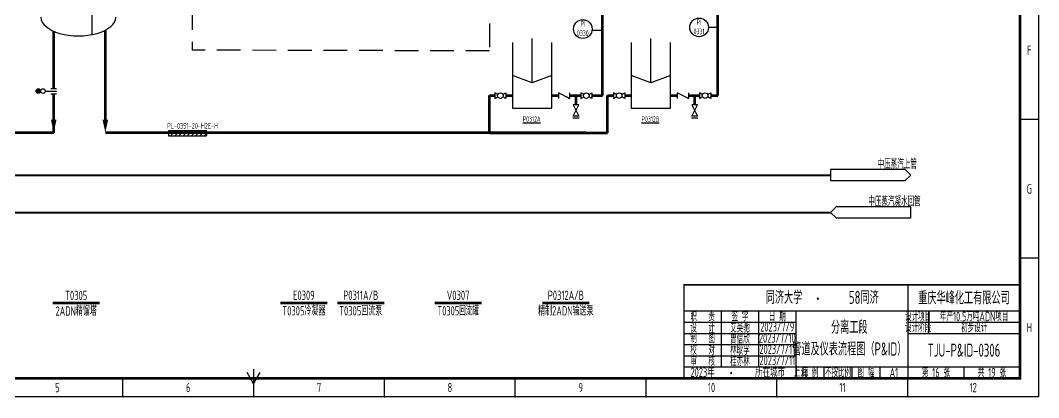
# Model space of a CAD drawing. Header units: millimetres. Extents: x 453 to 7190, y 523 to 4294.
# Drawn here: x 6644 to 7190, y 1317 to 1519 of the extents above; entities that cross this region are included whole.
import ezdxf

# ---------------------------------------------------------------- set-up
doc = ezdxf.new("R2010")
doc.units = ezdxf.units.MM
doc.linetypes.add('DASHED', pattern=[19.05, 12.7, -6.35])
for name, color, linetype, lineweight in [('01-主物流线-粗实线', 134, 'Continuous', 80), ('03-设备外轮廓线-细实线', 7, 'Continuous', 25), ('04-设备内部件-细实线', 170, 'Continuous', 25), ('05-图框与标题栏', 7, 'Continuous', 25), ('06-公用工程-中、低压蒸汽与凝水回管', 14, 'Continuous', 40), ('09-文本', 7, 'Continuous', 25), ('10-流股接续标志', 7, 'Continuous', 25), ('11-文本', 7, 'Continuous', 25), ('11-管道组合号', 50, 'Continuous', 15), ('12-信号线', 226, 'DASHED', 25), ('12-设备位号线', 7, 'Continuous', 80), ('13-电动气动信号线', 226, 'DASHED', 25), ('14-箭头', 7, 'Continuous', 25), ('15-仪表', 190, 'Continuous', 25), ('16-阀门与管件', 102, 'Continuous', 25)]:
    doc.layers.add(name, color=color, linetype=linetype, lineweight=lineweight)
doc.layers.add('TITLE', color=7, linetype='Continuous')
doc.styles.add('3-gbcbig', font='gbenor.shx', dxfattribs={"width": 0.7, "height": 3, "bigfont": 'gbcbig.shx'})
doc.styles.add('5-gbcbig', font='gbenor.shx', dxfattribs={"width": 0.7, "height": 5, "bigfont": 'gbcbig.shx'})
doc.styles.add('7-gbcbig', font='gbenor.shx', dxfattribs={"width": 0.7, "height": 7, "bigfont": 'gbcbig.shx'})
doc.styles.get("Standard").update_dxf_attribs({"font": 'arial.ttf'})
doc.styles.add('头号烷家', font='gbenor.shx', dxfattribs={"width": 0.75, "height": 3, "bigfont": 'gbcbig.shx'})

# ---------------------------------------------------------------- blocks, each defined once
blk = doc.blocks.new('管道组合号')
at = {"layer": '11-管道组合号', "style": '头号烷家', "width": 0.75}
blk.add_attdef('管道组合号', (-4.3, 3.13), '', height=3, dxfattribs=at)

msp = doc.modelspace()

# ---------------------------------------------------------------- hatches: boundary and pattern name
at = {"layer": '16-阀门与管件'}
msp.add_hatch(color=256, dxfattribs=at).paths.add_polyline_path([(6655.08, 1480.89, 1), (6652.58, 1480.89, 1)])

# ---------------------------------------------------------------- linework, layer by layer
at = {"color": 3}
for points in [[(6936.5, 1477.95), (6938.41, 1477)], [(6936.5, 1477.95), (6938.41, 1477)], [(7000.12, 1477.95), (7002.03, 1477)], [(7000.12, 1477.95), (7002.03, 1477)]]:
    msp.add_lwpolyline(points, dxfattribs=at)
at = {"layer": '01-主物流线-粗实线'}
for p, q in [((6955.97, 1478.5), (6955.97, 1528.51)), ((7017.91, 1478.5), (7017.91, 1528.51)), ((6662.08, 1482.39), (6662.08, 1512.93)), ((6689.73, 1465.63), (6689.73, 1513.54)), ((6662.08, 1458.63), (6662.08, 1479.39)), ((6895.43, 1458.63), (6895.43, 1478.5)), ((6895.43, 1478.5), (6898.33, 1478.5)), ((6904.33, 1478.5), (6907.86, 1478.5)), ((6928.89, 1478.5), (6932.41, 1478.5)), ((6938.41, 1478.5), (6944.38, 1478.5)), ((6941.78, 1478.5), (6941.78, 1473.5)), ((6950.38, 1478.5), (6955.97, 1478.5)), ((6958.77, 1458.63), (6958.77, 1478.5)), ((6958.77, 1478.5), (6961.96, 1478.5)), ((6967.96, 1478.5), (6971.48, 1478.5)), ((6992.51, 1478.5), (6996.03, 1478.5)), ((7002.03, 1478.5), (7008, 1478.5)), ((7005.4, 1478.5), (7005.4, 1473.5)), ((7014, 1478.5), (7017.91, 1478.5)), ((6662.08, 1458.63), (6567.23, 1458.63)), ((6947.13, 1458.63), (6689.73, 1458.63)), ((6895.43, 1458.63), (6958.77, 1458.63))]:
    msp.add_line(p, q, dxfattribs=at)
at = {"layer": '03-设备外轮廓线-细实线'}
for p, q in [((6907.86, 1506.87), (6907.86, 1471.82)), ((6918.38, 1485.32), (6918.38, 1509.15)), ((6928.89, 1471.82), (6928.89, 1506.87)), ((6971.48, 1506.87), (6971.48, 1471.82)), ((6982, 1485.32), (6982, 1509.15)), ((6992.51, 1471.82), (6992.51, 1506.87)), ((6918.38, 1485.32), (6907.86, 1489.35)), ((6928.89, 1489.35), (6918.38, 1485.32)), ((6982, 1485.32), (6971.48, 1489.35)), ((6992.51, 1489.35), (6982, 1485.32)), ((6907.86, 1471.82), (6928.89, 1471.82)), ((6971.48, 1471.82), (6992.51, 1471.82))]:
    msp.add_line(p, q, dxfattribs=at)
msp.add_ellipse((6675.26, 1520.45), major_axis=(-20, 0), ratio=0.5, start_param=0, end_param=3.141593, dxfattribs=at)
at = {"layer": '04-设备内部件-细实线'}
msp.add_line((6682.64, 1511.15), (6682.64, 1548.93), dxfattribs=at)
at = {"layer": '05-图框与标题栏'}
for p, q in [((7189.67, 1465.66), (7179.67, 1465.66)), ((7189.67, 1391.41), (7179.67, 1391.41)), ((7119.67, 1377.16), (7119.67, 1327.16)), ((6999.67, 1363.16), (7179.67, 1363.16)), ((7019.67, 1363.16), (7019.67, 1333.16)), ((7039.67, 1363.16), (7039.67, 1333.16)), ((7059.67, 1363.16), (7059.67, 1327.16)), ((7130.67, 1363.16), (7130.67, 1351.16)), ((6999.67, 1357.16), (7059.67, 1357.16)), ((7119.67, 1357.16), (7179.67, 1357.16)), ((6999.67, 1351.16), (7059.67, 1351.16)), ((7119.67, 1351.16), (7179.67, 1351.16)), ((6999.67, 1345.16), (7059.67, 1345.16)), ((6999.67, 1339.16), (7059.67, 1339.16)), ((6999.67, 1333.16), (7179.67, 1333.16)), ((7074.67, 1333.16), (7074.67, 1327.16)), ((7089.67, 1333.16), (7089.67, 1327.16)), ((7104.67, 1333.16), (7104.67, 1327.16)), ((7149.67, 1333.16), (7149.67, 1327.16)), ((6699.08, 1317.16), (6699.08, 1327.16)), ((6769.17, 1324.16), (6765.7, 1330.16)), ((6769.17, 1324.16), (6772.63, 1330.16)), ((6839.25, 1317.16), (6839.25, 1327.16)), ((6909.33, 1317.16), (6909.33, 1327.16)), ((6979.42, 1317.16), (6979.42, 1327.16)), ((7049.5, 1317.16), (7049.5, 1327.16)), ((7119.58, 1317.16), (7119.58, 1327.16))]:
    msp.add_line(p, q, dxfattribs=at)
at = {"layer": '05-图框与标题栏', "const_width": 1.4}
msp.add_lwpolyline([(6373.67, 1901.16), (6373.67, 1327.16), (7179.67, 1327.16), (7179.67, 1901.16)], close=True, dxfattribs=at)
at = {"layer": '05-图框与标题栏', "const_width": 0.8}
for points in [[(7179.67, 1377.16), (6999.67, 1377.16), (6999.67, 1327.16)], [(6769.17, 1317.16), (6769.17, 1332.16)]]:
    msp.add_lwpolyline(points, dxfattribs=at)
at = {"layer": '05-图框与标题栏'}
for p in [(7189.67, 1465.66), (7189.67, 1391.41), (6699.08, 1317.16), (6769.17, 1317.16), (6839.25, 1317.16), (6909.33, 1317.16), (6979.42, 1317.16), (7049.5, 1317.16), (7119.58, 1317.16)]:
    msp.add_point(p, dxfattribs=at)
at = {"layer": '06-公用工程-中、低压蒸汽与凝水回管'}
for p, q in [((6459.14, 1435.97), (7078.2, 1435.97)), ((6459.14, 1415.97), (7078.2, 1415.97))]:
    msp.add_line(p, q, dxfattribs=at)
at = {"layer": '10-流股接续标志'}
for p, q in [((7118.2, 1438.97), (7078.2, 1438.97)), ((7078.2, 1438.97), (7078.2, 1432.97)), ((7121.2, 1435.97), (7118.2, 1438.97)), ((7118.2, 1432.97), (7121.2, 1435.97)), ((7078.2, 1432.97), (7118.2, 1432.97)), ((7081.2, 1418.97), (7078.2, 1415.97)), ((7121.2, 1418.97), (7081.2, 1418.97)), ((7121.2, 1412.97), (7121.2, 1418.97)), ((7078.2, 1415.97), (7081.2, 1412.97)), ((7081.2, 1412.97), (7121.2, 1412.97))]:
    msp.add_line(p, q, dxfattribs=at)
at = {"layer": '11-文本'}
for p, q in [((6723.73, 1459.75), (6743.73, 1459.75)), ((6743.73, 1456.75), (6723.73, 1456.75)), ((6724.11, 1458.65), (6725.21, 1459.75)), ((6724.46, 1456.75), (6727.46, 1459.75)), ((6726.7, 1456.75), (6729.7, 1459.75)), ((6728.95, 1456.75), (6731.95, 1459.75)), ((6731.19, 1456.75), (6734.19, 1459.75)), ((6733.44, 1456.75), (6736.44, 1459.75)), ((6735.68, 1456.75), (6738.68, 1459.75)), ((6737.93, 1456.75), (6740.93, 1459.75)), ((6740.17, 1456.75), (6743.17, 1459.75)), ((6742.42, 1456.75), (6743.69, 1458.03))]:
    msp.add_line(p, q, dxfattribs=at)
for centre, radius, start, end in [((6724.88, 1458.77), 1.5, 139.5631, 215.9037), ((6742.64, 1458.91), 1.37, 319.9929, 37.2624)]:
    msp.add_arc(centre, radius, start, end, dxfattribs=at)
msp.add_spline([(6723.73, 1459.75), (6724.09, 1458.59), (6723.55, 1457.66), (6723.73, 1456.75)], degree=3, dxfattribs=at)
msp.add_open_spline([(6743.73, 1459.75), (6743.38, 1459.27), (6743.22, 1458.36), (6744.19, 1457.63), (6743.91, 1456.93), (6743.73, 1456.75)], degree=3, knots=[0, 0, 0, 0, 1.367527, 2.619727, 3.553416, 3.553416, 3.553416, 3.553416], dxfattribs=at)
at = {"layer": '12-信号线'}
for p in [(6736.32, 1526.35), (6895.52, 1502.41)]:
    msp.add_line(p, (6736.32, 1502.84), dxfattribs=at)
at = {"layer": '12-设备位号线'}
for p, q in [((6686.6, 1367.31), (6661.6, 1367.31)), ((6808.58, 1367.42), (6783.58, 1367.42)), ((6839.03, 1367.42), (6814.03, 1367.42)), ((6891.2, 1367.42), (6866.2, 1367.42)), ((6948.88, 1367.42), (6923.88, 1367.42))]:
    msp.add_line(p, q, dxfattribs=at)
at = {"layer": '13-电动气动信号线'}
msp.add_line((6895.52, 1593.34), (6895.52, 1502.41), dxfattribs=at)
at = {"layer": '14-箭头'}
for points in [[(6662.08, 1458.63, 0, 3, 0), (6662.08, 1465.63, 3, 3, 0)], [(6689.73, 1458.63, 0, 3, 0), (6689.73, 1465.63, 3, 3, 0)]]:
    msp.add_lwpolyline(points, format="xyseb", dxfattribs=at)
at = {"layer": '15-仪表'}
for p, q in [((6950.47, 1513.61), (6955.97, 1513.61)), ((7012.78, 1515.2), (7017.91, 1515.2))]:
    msp.add_line(p, q, dxfattribs=at)
for centre in [(6945.5, 1514.13), (7007.78, 1515.03)]:
    msp.add_circle(centre, 5, dxfattribs=at)
at = {"layer": '16-阀门与管件'}
for p, q in [((6657.58, 1480.89), (6663.58, 1480.89)), ((6660.58, 1482.39), (6663.58, 1482.39)), ((6660.58, 1479.39), (6663.58, 1479.39)), ((6899.99, 1479.17), (6898.33, 1480)), ((6898.33, 1480), (6898.33, 1477)), ((6902.68, 1479.17), (6904.33, 1480)), ((6904.33, 1480), (6904.33, 1477)), ((6938.41, 1477), (6932.41, 1480)), ((6932.41, 1480), (6932.41, 1477)), ((6938.41, 1480), (6938.41, 1477)), ((6946.04, 1479.17), (6944.38, 1480)), ((6944.38, 1480), (6944.38, 1477)), ((6948.72, 1479.17), (6950.38, 1480)), ((6950.38, 1480), (6950.38, 1477)), ((6963.61, 1479.17), (6961.96, 1480)), ((6961.96, 1480), (6961.96, 1477)), ((6966.3, 1479.17), (6967.96, 1480)), ((6967.96, 1480), (6967.96, 1477)), ((7002.03, 1477), (6996.03, 1480)), ((6996.03, 1480), (6996.03, 1477)), ((7002.03, 1480), (7002.03, 1477)), ((7009.66, 1479.17), (7008, 1480)), ((7008, 1480), (7008, 1477)), ((7012.34, 1479.17), (7014, 1480)), ((7014, 1480), (7014, 1477)), ((6898.33, 1477), (6899.99, 1477.83)), ((6904.33, 1477), (6902.68, 1477.83)), ((6940.28, 1473.5), (6943.28, 1467.5)), ((6940.28, 1467.5), (6943.28, 1473.5)), ((6943.28, 1473.5), (6940.28, 1473.5)), ((6944.38, 1477), (6946.04, 1477.83)), ((6950.38, 1477), (6948.72, 1477.83)), ((6961.96, 1477), (6963.61, 1477.83)), ((6967.96, 1477), (6966.3, 1477.83)), ((7003.9, 1473.5), (7006.9, 1467.5)), ((7003.9, 1467.5), (7006.9, 1473.5)), ((7006.9, 1473.5), (7003.9, 1473.5)), ((7008, 1477), (7009.66, 1477.83)), ((7014, 1477), (7012.34, 1477.83)), ((6943.28, 1467.5), (6940.28, 1467.5)), ((7006.9, 1467.5), (7003.9, 1467.5)), ((6943.54, 1466.5), (6940.07, 1466.5)), ((7007.16, 1466.5), (7003.69, 1466.5))]:
    msp.add_line(p, q, dxfattribs=at)
for centre, radius in [((6653.83, 1480.89), 1.25), ((6656.33, 1480.89), 1.25), ((6901.33, 1478.5), 1.5), ((6947.38, 1478.5), 1.5), ((6964.96, 1478.5), 1.5), ((7011, 1478.5), 1.5)]:
    msp.add_circle(centre, radius, dxfattribs=at)
at = {"layer": 'TITLE'}
for p, q in [((7189.67, 1911.16), (7189.67, 1317.16)), ((7189.67, 1317.16), (6348.67, 1317.16))]:
    msp.add_line(p, q, dxfattribs=at)
msp.add_lwpolyline([(6348.67, 1911.16), (7189.67, 1911.16), (7189.67, 1317.16), (6348.67, 1317.16)], close=True, dxfattribs=at)

# ---------------------------------------------------------------- block references
at = {"layer": '11-管道组合号'}
msp.add_blockref('管道组合号', (6727.08, 1457.66), dxfattribs=at).add_auto_attribs({'管道组合号': 'PL-0351-20-H2E-H'})

# ---------------------------------------------------------------- texts
at = {"char_height": 3, "attachment_point": 5, "style": '3-gbcbig'}
for s, insert in [('{\\LP0312A}', (6918.1, 1465.94)), ('{\\LP0312B}', (6981.72, 1465.94))]:
    msp.add_mtext_dynamic_manual_height_columns(s, width=12.7249, gutter_width=35, heights=[12.14], dxfattribs=dict(at, insert=insert))
at = {"layer": '05-图框与标题栏', "attachment_point": 5}
for s, width, heights, insert, char_height, style in [('F', 10, [0], (7184.67, 1502.78), 5, '5-gbcbig'), ('G', 10, [0], (7184.67, 1428.53), 5, '5-gbcbig'), ('重庆华峰化工有限公司', 60, [0], (7149.67, 1370.16), 7, '7-gbcbig'), ('职   责', 20, [0], (7009.67, 1360.16), 5, '5-gbcbig'), ('签 字', 20, [0], (7029.67, 1360.16), 5, '5-gbcbig'), ('日 期', 20, [0], (7049.67, 1360.16), 5, '5-gbcbig'), ('设计项目', 15, [0], (7125.11, 1360.16), 5, '5-gbcbig'), ('设   计', 20, [0], (7009.67, 1354.16), 5, '5-gbcbig'), ('艾英驰', 20, [0], (7029.67, 1354.16), 5, '5-gbcbig'), ('2023/7/9', 20, [0], (7049.67, 1354.66), 5, '5-gbcbig'), ('设计阶段', 15, [0], (7125.11, 1354.16), 5, '5-gbcbig'), ('H', 10, [0], (7184.67, 1354.28), 5, '5-gbcbig'), ('制   图', 20, [0], (7009.67, 1348.52), 5, '5-gbcbig'), ('曾信欣', 20, [0], (7029.67, 1348.16), 5, '5-gbcbig'), ('2023/7/10', 20, [0], (7049.67, 1348.66), 5, '5-gbcbig'), ('校   对', 20, [0], (7009.67, 1342.16), 5, '5-gbcbig'), ('林耿孚', 20, [0], (7029.67, 1342.16), 5, '5-gbcbig'), ('2023/7/11', 20, [0], (7049.67, 1342.66), 5, '5-gbcbig'), ('TJU-P&ID-0306', 60, [12.52], (7149.67, 1342.16), 7, '7-gbcbig'), ('审   核', 20, [0], (7009.67, 1336.16), 5, '5-gbcbig'), ('桂亦林', 20, [0], (7029.67, 1336.16), 5, '5-gbcbig'), ('2023/7/11', 20, [0], (7049.67, 1336.66), 5, '5-gbcbig'), ('比 例', 15, [0], (7067.17, 1330.16), 5, '5-gbcbig'), ('不按比例', 15, [0], (7082.17, 1330.16), 5, '5-gbcbig'), ('图 幅', 15, [0], (7097.17, 1330.16), 5, '5-gbcbig'), ('A1', 14.9167, [0], (7112.12, 1330.16), 5, '5-gbcbig'), ('第 16 张', 30, [0], (7134.67, 1330.16), 5, '5-gbcbig'), ('共 19 张', 30, [0], (7164.67, 1330.16), 5, '5-gbcbig'), ('5', 70.0833, [0], (6664.04, 1322.16), 5, '5-gbcbig'), ('6', 70.0833, [0], (6734.12, 1322.16), 5, '5-gbcbig'), ('7', 70.0833, [0], (6804.21, 1322.16), 5, '5-gbcbig'), ('8', 70.0833, [0], (6874.29, 1322.16), 5, '5-gbcbig'), ('9', 70.0833, [0], (6944.37, 1322.16), 5, '5-gbcbig'), ('10', 70.0833, [0], (7014.46, 1322.16), 5, '5-gbcbig'), ('11', 70.0833, [0], (7084.54, 1322.16), 5, '5-gbcbig'), ('12', 70.0833, [0], (7154.62, 1322.16), 5, '5-gbcbig')]:
    msp.add_mtext_dynamic_manual_height_columns(s, width=width, gutter_width=25, heights=heights, dxfattribs=dict(at, insert=insert, char_height=char_height, style=style))
at = {"layer": '05-图框与标题栏'}
for s, insert, char_height, width, attachment_point, style in [('\\pi5.78018;同济大学             ', (7037.69, 1370.43), 7, 32.2593, 4, '7-gbcbig'), ('58同济          ', (7096.03, 1370.43), 7, 32.2593, 5, '7-gbcbig'), (' 2023{\\W0.8;年          所在城市  上海}', (7001.14, 1330.31), 5, 67.5295, 4, '5-gbcbig'), ('{\\fFangSong|b0|i0|c134|p49;\\W0.8;·}', (7022.24, 1332.29), 5, 18.9039, 1, '5-gbcbig')]:
    msp.add_mtext(s, dxfattribs=dict(at, insert=insert, char_height=char_height, width=width, attachment_point=attachment_point, style=style))
at = {"layer": '05-图框与标题栏', "insert": (7068.66, 1372.16), "char_height": 5, "width": 31.5065, "attachment_point": 1}
msp.add_mtext('{\\fFangSong|b0|i0|c134|p49;\\W0.8;·}', dxfattribs=at)
at = {"layer": '09-文本', "attachment_point": 5}
for s, width, gutter_width, heights, insert, char_height, style in [('{\\W0.75;T0305}\\P{\\A1;\\W0.75;2ADN精馏塔}', 59.0038, 12.5, [13.77], (6674.1, 1367.28), 5, '5-gbcbig'), ('{\\W0.75;E0309}\\P{\\A1;\\W0.75;T0305冷凝器}', 59.0038, 12.5, [0], (6796.08, 1367.39), 5, '5-gbcbig'), ('{\\W0.75;P0311A/B}\\P{\\A1;\\W0.75;T0305回流泵}', 59.0038, 12.5, [0], (6826.53, 1367.39), 5, '5-gbcbig'), ('{\\W0.75;V0307\\P}T0305回流罐', 59.0038, 12.5, [0], (6878.7, 1367.39), 5, '5-gbcbig'), ('{\\W0.75;P0312A/B\\P\\A1;精制2ADN输送泵}', 59.0038, 12.5, [0], (6936.38, 1367.39), 5, '5-gbcbig'), ('分离工段\\P管道及仪表流程图（P&ID）', 60, 12.5, [0], (7088.23, 1348.56), 7, '7-gbcbig'), ('年产10.5万吨ADN项目', 49.0599, 35, [0], (7155.14, 1360.16), 5, '5-gbcbig'), ('初步设计', 48.9999, 12.5, [0], (7155.17, 1354.16), 5, '5-gbcbig')]:
    msp.add_mtext_dynamic_manual_height_columns(s, width=width, gutter_width=gutter_width, heights=heights, dxfattribs=dict(at, insert=insert, char_height=char_height, style=style))
at = {"layer": '11-文本', "char_height": 5, "attachment_point": 1, "style": '5-gbcbig'}
for s, insert in [('中压蒸汽上管', (7103.43, 1444.3)), ('中压蒸汽凝水回管', (7098.46, 1424.3))]:
    msp.add_mtext_dynamic_manual_height_columns(s, width=29.1659, gutter_width=25, heights=[0], dxfattribs=dict(at, insert=insert))
at = {"layer": '15-仪表', "ltscale": 10, "char_height": 3, "width": 10, "attachment_point": 5, "style": '3-gbcbig'}
for s, insert in [('{\\C0;PI\\P0330}', (6945.5, 1514.45)), ('{\\C0;PI\\P0331}', (7007.78, 1515.36))]:
    msp.add_mtext(s, dxfattribs=dict(at, insert=insert))

doc.saveas('drawing.dxf')
